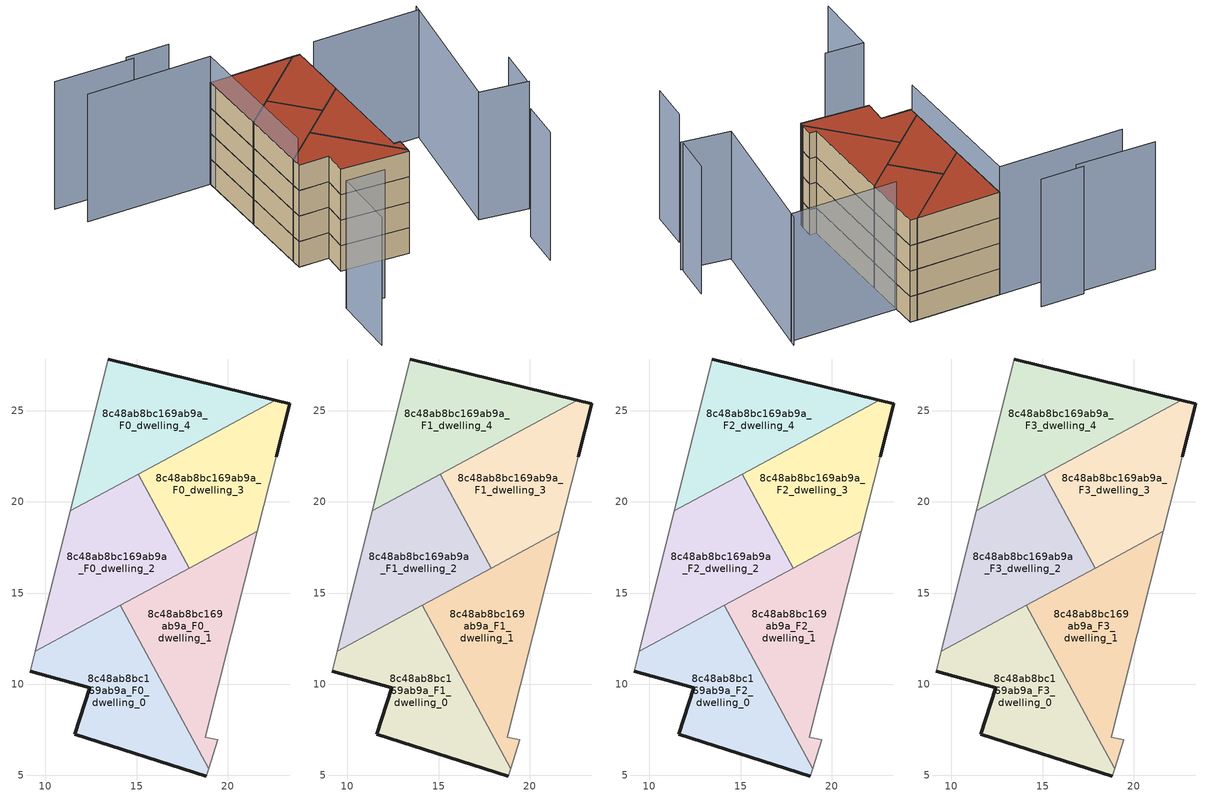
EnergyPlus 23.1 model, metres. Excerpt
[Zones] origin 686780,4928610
8c48ab8bc169ab9a_F0_dwelling_0
 floor ground (EU_floor_Construction): 18.84,4.96 18.96,5.36 14.12,14.33 9.45,11.81 9.18,10.7 12.43,9.8 11.62,7.26 z0
 wall outside (EU_wall_Construction): 18.84,4.96 11.62,7.26 12.43,9.8 9.18,10.7 z0:3
 wall to 8c48ab8bc169ab9a_F0_dwelling_1 (EU_wall_Construction): 14.12,14.33 18.96,5.36 z0:3
 wall adiabatic (EU_wall_Construction): 18.96,5.36 18.84,4.96 / 9.18,10.7 9.45,11.81 z0:3
 wall to 8c48ab8bc169ab9a_F0_dwelling_2 (EU_wall_Construction): 9.45,11.81 14.12,14.33 z0:3
8c48ab8bc169ab9a_F0_dwelling_1
 floor ground (EU_floor_Construction): 18.96,5.36 19.45,6.94 18.77,7.1 21.63,18.38 14.12,14.33 z0
 wall adiabatic (EU_wall_Construction): 21.63,18.38 18.77,7.1 19.45,6.94 18.96,5.36 z0:3
 wall to 8c48ab8bc169ab9a_F0_dwelling_3 (EU_wall_Construction): 17.88,16.36 21.63,18.38 z0:3
 wall to 8c48ab8bc169ab9a_F0_dwelling_2 (EU_wall_Construction): 14.12,14.33 17.88,16.36 z0:3
8c48ab8bc169ab9a_F0_dwelling_2
 floor ground (EU_floor_Construction): 17.88,16.36 15.09,21.52 11.37,19.51 9.45,11.81 z0
 wall to 8c48ab8bc169ab9a_F0_dwelling_3 (EU_wall_Construction): 15.09,21.52 17.88,16.36 z0:3
 wall adiabatic (EU_wall_Construction): 9.45,11.81 11.37,19.51 z0:3
 wall to 8c48ab8bc169ab9a_F0_dwelling_4 (EU_wall_Construction): 11.37,19.51 15.09,21.52 z0:3
8c48ab8bc169ab9a_F0_dwelling_3
 floor ground (EU_floor_Construction): 21.63,18.38 22.67,22.47 23.4,25.39 22.62,25.58 15.09,21.52 17.88,16.36 z0
 wall outside (EU_wall_Construction): 22.62,25.58 23.4,25.39 22.67,22.47 z0:3
 wall adiabatic (EU_wall_Construction): 22.67,22.47 21.63,18.38 z0:3
 wall to 8c48ab8bc169ab9a_F0_dwelling_4 (EU_wall_Construction): 15.09,21.52 22.62,25.58 z0:3
8c48ab8bc169ab9a_F0_dwelling_4
 floor ground (EU_floor_Construction): 22.62,25.58 13.45,27.84 11.37,19.51 z0
 wall outside (EU_wall_Construction): 13.45,27.84 22.62,25.58 z0:3
 wall adiabatic (EU_wall_Construction): 11.37,19.51 13.45,27.84 z0:3
8c48ab8bc169ab9a_F1_dwelling_0
 floor to 8c48ab8bc169ab9a_F0_dwelling_0 (EU_floor_Construction): 18.84,4.96 18.96,5.36 14.12,14.33 9.45,11.81 9.18,10.7 12.43,9.8 11.62,7.26 z3
 wall outside (EU_wall_Construction): 18.84,4.96 11.62,7.26 12.43,9.8 9.18,10.7 z3:6
 wall to 8c48ab8bc169ab9a_F1_dwelling_1 (EU_wall_Construction): 14.12,14.33 18.96,5.36 z3:6
 wall adiabatic (EU_wall_Construction): 18.96,5.36 18.84,4.96 / 9.18,10.7 9.45,11.81 z3:6
 wall to 8c48ab8bc169ab9a_F1_dwelling_2 (EU_wall_Construction): 9.45,11.81 14.12,14.33 z3:6
8c48ab8bc169ab9a_F1_dwelling_1
 floor to 8c48ab8bc169ab9a_F0_dwelling_1 (EU_floor_Construction): 18.96,5.36 19.45,6.94 18.77,7.1 21.63,18.38 14.12,14.33 z3
 wall adiabatic (EU_wall_Construction): 21.63,18.38 18.77,7.1 19.45,6.94 18.96,5.36 z3:6
 wall to 8c48ab8bc169ab9a_F1_dwelling_3 (EU_wall_Construction): 17.88,16.36 21.63,18.38 z3:6
 wall to 8c48ab8bc169ab9a_F1_dwelling_2 (EU_wall_Construction): 14.12,14.33 17.88,16.36 z3:6
8c48ab8bc169ab9a_F1_dwelling_2
 floor to 8c48ab8bc169ab9a_F0_dwelling_2 (EU_floor_Construction): 17.88,16.36 15.09,21.52 11.37,19.51 9.45,11.81 z3
 wall to 8c48ab8bc169ab9a_F1_dwelling_3 (EU_wall_Construction): 15.09,21.52 17.88,16.36 z3:6
 wall adiabatic (EU_wall_Construction): 9.45,11.81 11.37,19.51 z3:6
 wall to 8c48ab8bc169ab9a_F1_dwelling_4 (EU_wall_Construction): 11.37,19.51 15.09,21.52 z3:6
8c48ab8bc169ab9a_F1_dwelling_3
 floor to 8c48ab8bc169ab9a_F0_dwelling_3 (EU_floor_Construction): 21.63,18.38 22.67,22.47 23.4,25.39 22.62,25.58 15.09,21.52 17.88,16.36 z3
 wall outside (EU_wall_Construction): 22.62,25.58 23.4,25.39 22.67,22.47 z3:6
 wall adiabatic (EU_wall_Construction): 22.67,22.47 21.63,18.38 z3:6
 wall to 8c48ab8bc169ab9a_F1_dwelling_4 (EU_wall_Construction): 15.09,21.52 22.62,25.58 z3:6
8c48ab8bc169ab9a_F1_dwelling_4
 floor to 8c48ab8bc169ab9a_F0_dwelling_4 (EU_floor_Construction): 22.62,25.58 13.45,27.84 11.37,19.51 z3
 wall outside (EU_wall_Construction): 13.45,27.84 22.62,25.58 z3:6
 wall adiabatic (EU_wall_Construction): 11.37,19.51 13.45,27.84 z3:6
8c48ab8bc169ab9a_F2_dwelling_0
 floor to 8c48ab8bc169ab9a_F1_dwelling_0 (EU_floor_Construction): 18.84,4.96 18.96,5.36 14.12,14.33 9.45,11.81 9.18,10.7 12.43,9.8 11.62,7.26 z6
 wall outside (EU_wall_Construction): 18.84,4.96 11.62,7.26 12.43,9.8 9.18,10.7 z6:9
 wall to 8c48ab8bc169ab9a_F2_dwelling_1 (EU_wall_Construction): 14.12,14.33 18.96,5.36 z6:9
 wall adiabatic (EU_wall_Construction): 18.96,5.36 18.84,4.96 / 9.18,10.7 9.45,11.81 z6:9
 wall to 8c48ab8bc169ab9a_F2_dwelling_2 (EU_wall_Construction): 9.45,11.81 14.12,14.33 z6:9
8c48ab8bc169ab9a_F2_dwelling_1
 floor to 8c48ab8bc169ab9a_F1_dwelling_1 (EU_floor_Construction): 18.96,5.36 19.45,6.94 18.77,7.1 21.63,18.38 14.12,14.33 z6
 wall adiabatic (EU_wall_Construction): 21.63,18.38 18.77,7.1 19.45,6.94 18.96,5.36 z6:9
 wall to 8c48ab8bc169ab9a_F2_dwelling_3 (EU_wall_Construction): 17.88,16.36 21.63,18.38 z6:9
 wall to 8c48ab8bc169ab9a_F2_dwelling_2 (EU_wall_Construction): 14.12,14.33 17.88,16.36 z6:9
8c48ab8bc169ab9a_F2_dwelling_2
 floor to 8c48ab8bc169ab9a_F1_dwelling_2 (EU_floor_Construction): 17.88,16.36 15.09,21.52 11.37,19.51 9.45,11.81 z6
 wall to 8c48ab8bc169ab9a_F2_dwelling_3 (EU_wall_Construction): 15.09,21.52 17.88,16.36 z6:9
 wall adiabatic (EU_wall_Construction): 9.45,11.81 11.37,19.51 z6:9
 wall to 8c48ab8bc169ab9a_F2_dwelling_4 (EU_wall_Construction): 11.37,19.51 15.09,21.52 z6:9
8c48ab8bc169ab9a_F2_dwelling_3
 floor to 8c48ab8bc169ab9a_F1_dwelling_3 (EU_floor_Construction): 21.63,18.38 22.67,22.47 23.4,25.39 22.62,25.58 15.09,21.52 17.88,16.36 z6
 wall outside (EU_wall_Construction): 22.62,25.58 23.4,25.39 22.67,22.47 z6:9
 wall adiabatic (EU_wall_Construction): 22.67,22.47 21.63,18.38 z6:9
 wall to 8c48ab8bc169ab9a_F2_dwelling_4 (EU_wall_Construction): 15.09,21.52 22.62,25.58 z6:9
8c48ab8bc169ab9a_F2_dwelling_4
 floor to 8c48ab8bc169ab9a_F1_dwelling_4 (EU_floor_Construction): 22.62,25.58 13.45,27.84 11.37,19.51 z6
 wall outside (EU_wall_Construction): 13.45,27.84 22.62,25.58 z6:9
 wall adiabatic (EU_wall_Construction): 11.37,19.51 13.45,27.84 z6:9
8c48ab8bc169ab9a_F3_dwelling_0
 floor to 8c48ab8bc169ab9a_F2_dwelling_0 (EU_floor_Construction): 18.84,4.96 18.96,5.36 14.12,14.33 9.45,11.81 9.18,10.7 12.43,9.8 11.62,7.26 z9
 wall outside (EU_wall_Construction): 18.84,4.96 11.62,7.26 12.43,9.8 9.18,10.7 z9:12
 wall to 8c48ab8bc169ab9a_F3_dwelling_1 (EU_wall_Construction): 14.12,14.33 18.96,5.36 z9:12
 wall adiabatic (EU_wall_Construction): 18.96,5.36 18.84,4.96 / 9.18,10.7 9.45,11.81 z9:12
 wall to 8c48ab8bc169ab9a_F3_dwelling_2 (EU_wall_Construction): 9.45,11.81 14.12,14.33 z9:12
 roof outside (EU_roof_Construction): 14.12,14.33 18.96,5.36 18.84,4.96 11.62,7.26 12.43,9.8 9.18,10.7 9.45,11.81 z12
8c48ab8bc169ab9a_F3_dwelling_1
 floor to 8c48ab8bc169ab9a_F2_dwelling_1 (EU_floor_Construction): 18.96,5.36 19.45,6.94 18.77,7.1 21.63,18.38 14.12,14.33 z9
 wall adiabatic (EU_wall_Construction): 21.63,18.38 18.77,7.1 19.45,6.94 18.96,5.36 z9:12
 wall to 8c48ab8bc169ab9a_F3_dwelling_3 (EU_wall_Construction): 17.88,16.36 21.63,18.38 z9:12
 wall to 8c48ab8bc169ab9a_F3_dwelling_2 (EU_wall_Construction): 14.12,14.33 17.88,16.36 z9:12
 roof outside (EU_roof_Construction): 21.63,18.38 18.77,7.1 19.45,6.94 18.96,5.36 14.12,14.33 z12
8c48ab8bc169ab9a_F3_dwelling_2
 floor to 8c48ab8bc169ab9a_F2_dwelling_2 (EU_floor_Construction): 17.88,16.36 15.09,21.52 11.37,19.51 9.45,11.81 z9
 wall to 8c48ab8bc169ab9a_F3_dwelling_3 (EU_wall_Construction): 15.09,21.52 17.88,16.36 z9:12
 wall adiabatic (EU_wall_Construction): 9.45,11.81 11.37,19.51 z9:12
 wall to 8c48ab8bc169ab9a_F3_dwelling_4 (EU_wall_Construction): 11.37,19.51 15.09,21.52 z9:12
 roof outside (EU_roof_Construction): 15.09,21.52 17.88,16.36 9.45,11.81 11.37,19.51 z12
8c48ab8bc169ab9a_F3_dwelling_3
 floor to 8c48ab8bc169ab9a_F2_dwelling_3 (EU_floor_Construction): 21.63,18.38 22.67,22.47 23.4,25.39 22.62,25.58 15.09,21.52 17.88,16.36 z9
 wall outside (EU_wall_Construction): 22.62,25.58 23.4,25.39 22.67,22.47 z9:12
 wall adiabatic (EU_wall_Construction): 22.67,22.47 21.63,18.38 z9:12
 wall to 8c48ab8bc169ab9a_F3_dwelling_4 (EU_wall_Construction): 15.09,21.52 22.62,25.58 z9:12
 roof outside (EU_roof_Construction): 23.4,25.39 22.67,22.47 21.63,18.38 17.88,16.36 15.09,21.52 22.62,25.58 z12
8c48ab8bc169ab9a_F3_dwelling_4
 floor to 8c48ab8bc169ab9a_F2_dwelling_4 (EU_floor_Construction): 22.62,25.58 13.45,27.84 11.37,19.51 z9
 wall outside (EU_wall_Construction): 13.45,27.84 22.62,25.58 z9:12
 wall adiabatic (EU_wall_Construction): 11.37,19.51 13.45,27.84 z9:12
 roof outside (EU_roof_Construction): 22.62,25.58 11.37,19.51 13.45,27.84 z12
shading: -0.16,31.23 13.45,27.84 / 13.45,27.84 9.25,10.99 / 12.04,32.31 7.31,33.51 / 7.7,32.85 -0.88,35.2 / 28.06,-5.6 29.66,-1.14 / 5.16,-5.34 7.29,1.98 / 7.29,1.98 11.44,0.77 / 22.73,22.72 34.34,19.77 / 33.02,2.95 34.69,7.24 / 33.09,2.62 28.09,4.69 / 28.09,4.69 34.61,20.43 z0:15
[Building]
EU S2 Campaign: North Axis=0; Terrain=City; Solar Distribution=FullExterior
[Site:Location]
Bologna: Latitude=44.5; Longitude=11.25; Time Zone=1; Elevation=37
[SizingPeriod:WeatherFileDays]
AnnualSizingPeriod: Begin Month=1; Begin Day of Month=1; End Month=12; End Day of Month=31; Day of Week for Start Day=Monday; Use Weather File Daylight Saving Period=No; Use Weather File Rain and Snow Indicators=No
[MATERIAL]
EU_InternalMass_Material: Roughness=MediumRough; Thickness=0.1; Conductivity=1; Density=1800; Specific Heat=900; Thermal Absorptance=0.9; Solar Absorptance=0.7; Visible Absorptance=0.7
[MATERIAL:NOMASS] Roughness=MediumRough; Thermal Absorptance=0.9; Solar Absorptance=0.7; Visible Absorptance=0.7
Name | Thermal Resistance
EU_wall_NoMass | 0.781309
EU_roof_NoMass | 0.418499
EU_floor_NoMass | 0.563442
[CONSTRUCTION]
EU_wall_Construction: EU_wall_NoMass
EU_roof_Construction: EU_roof_NoMass
EU_floor_Construction: EU_floor_NoMass
EU_InternalMass_Construction: EU_InternalMass_Material
[ZONE] Type=1; Multiplier=1; Ceiling Height=autocalculate; Floor Area=autocalculate; Part of Total Floor Area=Yes
Name | Volume
8c48ab8bc169ab9a_F0_dwelling_0; 8c48ab8bc169ab9a_F1_dwelling_0; 8c48ab8bc169ab9a_F2_dwelling_0; 8c48ab8bc169ab9a_F3_dwelling_0 | 121.568
8c48ab8bc169ab9a_F0_dwelling_1; 8c48ab8bc169ab9a_F1_dwelling_1; 8c48ab8bc169ab9a_F2_dwelling_1; 8c48ab8bc169ab9a_F3_dwelling_1; 8c48ab8bc169ab9a_F0_dwelling_4; 8c48ab8bc169ab9a_F1_dwelling_4; 8c48ab8bc169ab9a_F2_dwelling_4; 8c48ab8bc169ab9a_F3_dwelling_4 | 121.553
8c48ab8bc169ab9a_F0_dwelling_2; 8c48ab8bc169ab9a_F1_dwelling_2; 8c48ab8bc169ab9a_F2_dwelling_2; 8c48ab8bc169ab9a_F3_dwelling_2 | 121.549
8c48ab8bc169ab9a_F0_dwelling_3; 8c48ab8bc169ab9a_F1_dwelling_3; 8c48ab8bc169ab9a_F2_dwelling_3; 8c48ab8bc169ab9a_F3_dwelling_3 | 121.538
[INTERNALMASS] Construction=EU_InternalMass_Construction
Name | Zone or ZoneList | Surface Area
8c48ab8bc169ab9a_F0_dwelling_0_EU_InternalMass | 8c48ab8bc169ab9a_F0_dwelling_0 | 40.5224
8c48ab8bc169ab9a_F0_dwelling_1_EU_InternalMass | 8c48ab8bc169ab9a_F0_dwelling_1 | 40.5218
8c48ab8bc169ab9a_F0_dwelling_2_EU_InternalMass | 8c48ab8bc169ab9a_F0_dwelling_2 | 40.5162
8c48ab8bc169ab9a_F0_dwelling_3_EU_InternalMass | 8c48ab8bc169ab9a_F0_dwelling_3 | 40.5133
8c48ab8bc169ab9a_F0_dwelling_4_EU_InternalMass | 8c48ab8bc169ab9a_F0_dwelling_4 | 40.5182
8c48ab8bc169ab9a_F1_dwelling_0_EU_InternalMass | 8c48ab8bc169ab9a_F1_dwelling_0 | 40.5224
8c48ab8bc169ab9a_F1_dwelling_1_EU_InternalMass | 8c48ab8bc169ab9a_F1_dwelling_1 | 40.5218
8c48ab8bc169ab9a_F1_dwelling_2_EU_InternalMass | 8c48ab8bc169ab9a_F1_dwelling_2 | 40.5162
8c48ab8bc169ab9a_F1_dwelling_3_EU_InternalMass | 8c48ab8bc169ab9a_F1_dwelling_3 | 40.5133
8c48ab8bc169ab9a_F1_dwelling_4_EU_InternalMass | 8c48ab8bc169ab9a_F1_dwelling_4 | 40.5182
8c48ab8bc169ab9a_F2_dwelling_0_EU_InternalMass | 8c48ab8bc169ab9a_F2_dwelling_0 | 40.5224
8c48ab8bc169ab9a_F2_dwelling_1_EU_InternalMass | 8c48ab8bc169ab9a_F2_dwelling_1 | 40.5218
8c48ab8bc169ab9a_F2_dwelling_2_EU_InternalMass | 8c48ab8bc169ab9a_F2_dwelling_2 | 40.5162
8c48ab8bc169ab9a_F2_dwelling_3_EU_InternalMass | 8c48ab8bc169ab9a_F2_dwelling_3 | 40.5133
8c48ab8bc169ab9a_F2_dwelling_4_EU_InternalMass | 8c48ab8bc169ab9a_F2_dwelling_4 | 40.5182
8c48ab8bc169ab9a_F3_dwelling_0_EU_InternalMass | 8c48ab8bc169ab9a_F3_dwelling_0 | 40.5224
8c48ab8bc169ab9a_F3_dwelling_1_EU_InternalMass | 8c48ab8bc169ab9a_F3_dwelling_1 | 40.5218
8c48ab8bc169ab9a_F3_dwelling_2_EU_InternalMass | 8c48ab8bc169ab9a_F3_dwelling_2 | 40.5162
8c48ab8bc169ab9a_F3_dwelling_3_EU_InternalMass | 8c48ab8bc169ab9a_F3_dwelling_3 | 40.5133
8c48ab8bc169ab9a_F3_dwelling_4_EU_InternalMass | 8c48ab8bc169ab9a_F3_dwelling_4 | 40.5182
[OTHEREQUIPMENT] Fuel Type=Electricity; Design Level Calculation Method=Watts/Area; Power per Zone Floor Area=1; Fraction Latent=0; Fraction Radiant=0; Fraction Lost=0; Carbon Dioxide Generation Rate=0; EndUse Subcategory=EU_Step8_InternalGains
Name | Zone or ZoneList or Space or SpaceList | Schedule
EU_Step8_InternalGain_8c48ab8bc169ab9a_F0_dwelling_0_f000 | 8c48ab8bc169ab9a_F0_dwelling_0 | EU_Step8_GainSchedule_8c48ab8bc169ab9a_F0_dwelling_0_f000
EU_Step8_InternalGain_8c48ab8bc169ab9a_F0_dwelling_1_f000 | 8c48ab8bc169ab9a_F0_dwelling_1 | EU_Step8_GainSchedule_8c48ab8bc169ab9a_F0_dwelling_1_f000
EU_Step8_InternalGain_8c48ab8bc169ab9a_F0_dwelling_2_f000 | 8c48ab8bc169ab9a_F0_dwelling_2 | EU_Step8_GainSchedule_8c48ab8bc169ab9a_F0_dwelling_2_f000
EU_Step8_InternalGain_8c48ab8bc169ab9a_F0_dwelling_3_f000 | 8c48ab8bc169ab9a_F0_dwelling_3 | EU_Step8_GainSchedule_8c48ab8bc169ab9a_F0_dwelling_3_f000
EU_Step8_InternalGain_8c48ab8bc169ab9a_F0_dwelling_4_f000 | 8c48ab8bc169ab9a_F0_dwelling_4 | EU_Step8_GainSchedule_8c48ab8bc169ab9a_F0_dwelling_4_f000
EU_Step8_InternalGain_8c48ab8bc169ab9a_F1_dwelling_0_f000 | 8c48ab8bc169ab9a_F1_dwelling_0 | EU_Step8_GainSchedule_8c48ab8bc169ab9a_F1_dwelling_0_f000
EU_Step8_InternalGain_8c48ab8bc169ab9a_F1_dwelling_1_f000 | 8c48ab8bc169ab9a_F1_dwelling_1 | EU_Step8_GainSchedule_8c48ab8bc169ab9a_F1_dwelling_1_f000
EU_Step8_InternalGain_8c48ab8bc169ab9a_F1_dwelling_2_f000 | 8c48ab8bc169ab9a_F1_dwelling_2 | EU_Step8_GainSchedule_8c48ab8bc169ab9a_F1_dwelling_2_f000
EU_Step8_InternalGain_8c48ab8bc169ab9a_F1_dwelling_3_f000 | 8c48ab8bc169ab9a_F1_dwelling_3 | EU_Step8_GainSchedule_8c48ab8bc169ab9a_F1_dwelling_3_f000
EU_Step8_InternalGain_8c48ab8bc169ab9a_F1_dwelling_4_f000 | 8c48ab8bc169ab9a_F1_dwelling_4 | EU_Step8_GainSchedule_8c48ab8bc169ab9a_F1_dwelling_4_f000
EU_Step8_InternalGain_8c48ab8bc169ab9a_F2_dwelling_0_f000 | 8c48ab8bc169ab9a_F2_dwelling_0 | EU_Step8_GainSchedule_8c48ab8bc169ab9a_F2_dwelling_0_f000
EU_Step8_InternalGain_8c48ab8bc169ab9a_F2_dwelling_1_f000 | 8c48ab8bc169ab9a_F2_dwelling_1 | EU_Step8_GainSchedule_8c48ab8bc169ab9a_F2_dwelling_1_f000
EU_Step8_InternalGain_8c48ab8bc169ab9a_F2_dwelling_2_f000 | 8c48ab8bc169ab9a_F2_dwelling_2 | EU_Step8_GainSchedule_8c48ab8bc169ab9a_F2_dwelling_2_f000
EU_Step8_InternalGain_8c48ab8bc169ab9a_F2_dwelling_3_f000 | 8c48ab8bc169ab9a_F2_dwelling_3 | EU_Step8_GainSchedule_8c48ab8bc169ab9a_F2_dwelling_3_f000
EU_Step8_InternalGain_8c48ab8bc169ab9a_F2_dwelling_4_f000 | 8c48ab8bc169ab9a_F2_dwelling_4 | EU_Step8_GainSchedule_8c48ab8bc169ab9a_F2_dwelling_4_f000
EU_Step8_InternalGain_8c48ab8bc169ab9a_F3_dwelling_0_f000 | 8c48ab8bc169ab9a_F3_dwelling_0 | EU_Step8_GainSchedule_8c48ab8bc169ab9a_F3_dwelling_0_f000
EU_Step8_InternalGain_8c48ab8bc169ab9a_F3_dwelling_1_f000 | 8c48ab8bc169ab9a_F3_dwelling_1 | EU_Step8_GainSchedule_8c48ab8bc169ab9a_F3_dwelling_1_f000
EU_Step8_InternalGain_8c48ab8bc169ab9a_F3_dwelling_2_f000 | 8c48ab8bc169ab9a_F3_dwelling_2 | EU_Step8_GainSchedule_8c48ab8bc169ab9a_F3_dwelling_2_f000
EU_Step8_InternalGain_8c48ab8bc169ab9a_F3_dwelling_3_f000 | 8c48ab8bc169ab9a_F3_dwelling_3 | EU_Step8_GainSchedule_8c48ab8bc169ab9a_F3_dwelling_3_f000
EU_Step8_InternalGain_8c48ab8bc169ab9a_F3_dwelling_4_f000 | 8c48ab8bc169ab9a_F3_dwelling_4 | EU_Step8_GainSchedule_8c48ab8bc169ab9a_F3_dwelling_4_f000
[ZONEVENTILATION:DESIGNFLOWRATE] Schedule=EU_AlwaysOn; Design Flow Rate Calculation Method=AirChanges/Hour; Air Changes per Hour=0.692607; Ventilation Type=Natural; Fan Pressure Rise=0; Fan Total Efficiency=1; Constant Term Coefficient=1; Temperature Term Coefficient=0; Velocity Term Coefficient=0; Velocity Squared Term Coefficient=0; Minimum Indoor Temperature=-100; Maximum Indoor Temperature=100; Delta Temperature=-100; Minimum Outdoor Temperature=-100; Maximum Outdoor Temperature=100; Maximum Wind Speed=40
Name | Zone or ZoneList or Space or SpaceList
EU_ConstantAir_8c48ab8bc169ab9a_F0_dwelling_0 | 8c48ab8bc169ab9a_F0_dwelling_0
EU_ConstantAir_8c48ab8bc169ab9a_F0_dwelling_1 | 8c48ab8bc169ab9a_F0_dwelling_1
EU_ConstantAir_8c48ab8bc169ab9a_F0_dwelling_2 | 8c48ab8bc169ab9a_F0_dwelling_2
EU_ConstantAir_8c48ab8bc169ab9a_F0_dwelling_3 | 8c48ab8bc169ab9a_F0_dwelling_3
EU_ConstantAir_8c48ab8bc169ab9a_F0_dwelling_4 | 8c48ab8bc169ab9a_F0_dwelling_4
EU_ConstantAir_8c48ab8bc169ab9a_F1_dwelling_0 | 8c48ab8bc169ab9a_F1_dwelling_0
EU_ConstantAir_8c48ab8bc169ab9a_F1_dwelling_1 | 8c48ab8bc169ab9a_F1_dwelling_1
EU_ConstantAir_8c48ab8bc169ab9a_F1_dwelling_2 | 8c48ab8bc169ab9a_F1_dwelling_2
EU_ConstantAir_8c48ab8bc169ab9a_F1_dwelling_3 | 8c48ab8bc169ab9a_F1_dwelling_3
EU_ConstantAir_8c48ab8bc169ab9a_F1_dwelling_4 | 8c48ab8bc169ab9a_F1_dwelling_4
EU_ConstantAir_8c48ab8bc169ab9a_F2_dwelling_0 | 8c48ab8bc169ab9a_F2_dwelling_0
EU_ConstantAir_8c48ab8bc169ab9a_F2_dwelling_1 | 8c48ab8bc169ab9a_F2_dwelling_1
EU_ConstantAir_8c48ab8bc169ab9a_F2_dwelling_2 | 8c48ab8bc169ab9a_F2_dwelling_2
EU_ConstantAir_8c48ab8bc169ab9a_F2_dwelling_3 | 8c48ab8bc169ab9a_F2_dwelling_3
EU_ConstantAir_8c48ab8bc169ab9a_F2_dwelling_4 | 8c48ab8bc169ab9a_F2_dwelling_4
EU_ConstantAir_8c48ab8bc169ab9a_F3_dwelling_0 | 8c48ab8bc169ab9a_F3_dwelling_0
EU_ConstantAir_8c48ab8bc169ab9a_F3_dwelling_1 | 8c48ab8bc169ab9a_F3_dwelling_1
EU_ConstantAir_8c48ab8bc169ab9a_F3_dwelling_2 | 8c48ab8bc169ab9a_F3_dwelling_2
EU_ConstantAir_8c48ab8bc169ab9a_F3_dwelling_3 | 8c48ab8bc169ab9a_F3_dwelling_3
EU_ConstantAir_8c48ab8bc169ab9a_F3_dwelling_4 | 8c48ab8bc169ab9a_F3_dwelling_4
[HVACTEMPLATE:THERMOSTAT] Constant Heating Setpoint=20; Constant Cooling Setpoint=50
EU_HeatOnly_8c48ab8bc169ab9a_F0_dwelling_0; EU_HeatOnly_8c48ab8bc169ab9a_F0_dwelling_1; EU_HeatOnly_8c48ab8bc169ab9a_F0_dwelling_2; EU_HeatOnly_8c48ab8bc169ab9a_F0_dwelling_3; EU_HeatOnly_8c48ab8bc169ab9a_F0_dwelling_4; EU_HeatOnly_8c48ab8bc169ab9a_F1_dwelling_0; EU_HeatOnly_8c48ab8bc169ab9a_F1_dwelling_1; EU_HeatOnly_8c48ab8bc169ab9a_F1_dwelling_2; EU_HeatOnly_8c48ab8bc169ab9a_F1_dwelling_3; EU_HeatOnly_8c48ab8bc169ab9a_F1_dwelling_4; EU_HeatOnly_8c48ab8bc169ab9a_F2_dwelling_0; EU_HeatOnly_8c48ab8bc169ab9a_F2_dwelling_1; EU_HeatOnly_8c48ab8bc169ab9a_F2_dwelling_2; EU_HeatOnly_8c48ab8bc169ab9a_F2_dwelling_3; EU_HeatOnly_8c48ab8bc169ab9a_F2_dwelling_4; EU_HeatOnly_8c48ab8bc169ab9a_F3_dwelling_0; EU_HeatOnly_8c48ab8bc169ab9a_F3_dwelling_1; EU_HeatOnly_8c48ab8bc169ab9a_F3_dwelling_2; EU_HeatOnly_8c48ab8bc169ab9a_F3_dwelling_3; EU_HeatOnly_8c48ab8bc169ab9a_F3_dwelling_4
[HVACTEMPLATE:ZONE:IDEALLOADSAIRSYSTEM] System Availability Schedule=EU_AlwaysOn; Maximum Heating Supply Air Temperature=50; Minimum Cooling Supply Air Temperature=13; Maximum Heating Supply Air Humidity Ratio=0.0156; Minimum Cooling Supply Air Humidity Ratio=0.0077; Heating Limit=NoLimit; Cooling Limit=NoLimit; Heating Availability Schedule=EU_AlwaysOn; Cooling Availability Schedule=EU_CoolingOff; Dehumidification Control Type=ConstantSensibleHeatRatio; Cooling Sensible Heat Ratio=0.7; Dehumidification Setpoint=60; Humidification Control Type=None; Humidification Setpoint=30; Outdoor Air Method=None; Outdoor Air Flow Rate per Person=0.00944; Outdoor Air Flow Rate per Zone Floor Area=0; Outdoor Air Flow Rate per Zone=0; Demand Controlled Ventilation Type=None; Outdoor Air Economizer Type=NoEconomizer; Heat Recovery Type=None; Sensible Heat Recovery Effectiveness=0.7; Latent Heat Recovery Effectiveness=0.65
Name | Template Thermostat
8c48ab8bc169ab9a_F0_dwelling_0 | EU_HeatOnly_8c48ab8bc169ab9a_F0_dwelling_0
8c48ab8bc169ab9a_F0_dwelling_1 | EU_HeatOnly_8c48ab8bc169ab9a_F0_dwelling_1
8c48ab8bc169ab9a_F0_dwelling_2 | EU_HeatOnly_8c48ab8bc169ab9a_F0_dwelling_2
8c48ab8bc169ab9a_F0_dwelling_3 | EU_HeatOnly_8c48ab8bc169ab9a_F0_dwelling_3
8c48ab8bc169ab9a_F0_dwelling_4 | EU_HeatOnly_8c48ab8bc169ab9a_F0_dwelling_4
8c48ab8bc169ab9a_F1_dwelling_0 | EU_HeatOnly_8c48ab8bc169ab9a_F1_dwelling_0
8c48ab8bc169ab9a_F1_dwelling_1 | EU_HeatOnly_8c48ab8bc169ab9a_F1_dwelling_1
8c48ab8bc169ab9a_F1_dwelling_2 | EU_HeatOnly_8c48ab8bc169ab9a_F1_dwelling_2
8c48ab8bc169ab9a_F1_dwelling_3 | EU_HeatOnly_8c48ab8bc169ab9a_F1_dwelling_3
8c48ab8bc169ab9a_F1_dwelling_4 | EU_HeatOnly_8c48ab8bc169ab9a_F1_dwelling_4
8c48ab8bc169ab9a_F2_dwelling_0 | EU_HeatOnly_8c48ab8bc169ab9a_F2_dwelling_0
8c48ab8bc169ab9a_F2_dwelling_1 | EU_HeatOnly_8c48ab8bc169ab9a_F2_dwelling_1
8c48ab8bc169ab9a_F2_dwelling_2 | EU_HeatOnly_8c48ab8bc169ab9a_F2_dwelling_2
8c48ab8bc169ab9a_F2_dwelling_3 | EU_HeatOnly_8c48ab8bc169ab9a_F2_dwelling_3
8c48ab8bc169ab9a_F2_dwelling_4 | EU_HeatOnly_8c48ab8bc169ab9a_F2_dwelling_4
8c48ab8bc169ab9a_F3_dwelling_0 | EU_HeatOnly_8c48ab8bc169ab9a_F3_dwelling_0
8c48ab8bc169ab9a_F3_dwelling_1 | EU_HeatOnly_8c48ab8bc169ab9a_F3_dwelling_1
8c48ab8bc169ab9a_F3_dwelling_2 | EU_HeatOnly_8c48ab8bc169ab9a_F3_dwelling_2
8c48ab8bc169ab9a_F3_dwelling_3 | EU_HeatOnly_8c48ab8bc169ab9a_F3_dwelling_3
8c48ab8bc169ab9a_F3_dwelling_4 | EU_HeatOnly_8c48ab8bc169ab9a_F3_dwelling_4
[SIZING:ZONE] Zone Cooling Design Supply Air Temperature Input Method=SupplyAirTemperature; Zone Cooling Design Supply Air Temperature=13; Zone Heating Design Supply Air Temperature Input Method=SupplyAirTemperature; Zone Heating Design Supply Air Temperature=50; Zone Cooling Design Supply Air Humidity Ratio=0.008; Zone Heating Design Supply Air Humidity Ratio=0.008; Cooling Design Air Flow Method=DesignDay; Cooling Design Air Flow Rate=0; Cooling Minimum Air Flow per Zone Floor Area=0.000762; Cooling Minimum Air Flow=0; Cooling Minimum Air Flow Fraction=0.2; Heating Design Air Flow Method=DesignDay; Heating Design Air Flow Rate=0; Heating Maximum Air Flow per Zone Floor Area=0.002032; Heating Maximum Air Flow=0.141576; Heating Maximum Air Flow Fraction=0.3; Account for Dedicated Outdoor Air System=No; Dedicated Outdoor Air System Control Strategy=NeutralSupplyAir; Dedicated Outdoor Air Low Setpoint Temperature for Design=autosize; Dedicated Outdoor Air High Setpoint Temperature for Design=autosize; Zone Load Sizing Method=Sensible Load Only No Latent Load; Zone Latent Cooling Design Supply Air Humidity Ratio Input Method=HumidityRatioDifference; Zone Cooling Design Supply Air Humidity Ratio Difference=0.005; Zone Latent Heating Design Supply Air Humidity Ratio Input Method=HumidityRatioDifference; Zone Humidification Design Supply Air Humidity Ratio Difference=0.005
8c48ab8bc169ab9a_F0_dwelling_0; 8c48ab8bc169ab9a_F0_dwelling_1; 8c48ab8bc169ab9a_F0_dwelling_2; 8c48ab8bc169ab9a_F0_dwelling_3; 8c48ab8bc169ab9a_F0_dwelling_4; 8c48ab8bc169ab9a_F1_dwelling_0; 8c48ab8bc169ab9a_F1_dwelling_1; 8c48ab8bc169ab9a_F1_dwelling_2; 8c48ab8bc169ab9a_F1_dwelling_3; 8c48ab8bc169ab9a_F1_dwelling_4; 8c48ab8bc169ab9a_F2_dwelling_0; 8c48ab8bc169ab9a_F2_dwelling_1; 8c48ab8bc169ab9a_F2_dwelling_2; 8c48ab8bc169ab9a_F2_dwelling_3; 8c48ab8bc169ab9a_F2_dwelling_4; 8c48ab8bc169ab9a_F3_dwelling_0; 8c48ab8bc169ab9a_F3_dwelling_1; 8c48ab8bc169ab9a_F3_dwelling_2; 8c48ab8bc169ab9a_F3_dwelling_3; 8c48ab8bc169ab9a_F3_dwelling_4
[SCHEDULE:CONSTANT]
Name | Hourly Value
EU_AlwaysOn | 1
EU_CoolingOff | 0
[SCHEDULE:FILE] Column Number=1; Rows to Skip at Top=0; Number of Hours of Data=8760; Column Separator=Comma; Interpolate to Timestep=No; Minutes per Item=60; Adjust Schedule for Daylight Savings=Yes
Name | File
EU_Step8_GainSchedule_8c48ab8bc169ab9a_F0_dwelling_0_f000 | ../../schedules/8c48ab8bc169ab9a/8c48ab8bc169ab9a_F0_dwelling_0_f000_gain.csv
EU_Step8_GainSchedule_8c48ab8bc169ab9a_F0_dwelling_1_f000 | ../../schedules/8c48ab8bc169ab9a/8c48ab8bc169ab9a_F0_dwelling_1_f000_gain.csv
EU_Step8_GainSchedule_8c48ab8bc169ab9a_F0_dwelling_2_f000 | ../../schedules/8c48ab8bc169ab9a/8c48ab8bc169ab9a_F0_dwelling_2_f000_gain.csv
EU_Step8_GainSchedule_8c48ab8bc169ab9a_F0_dwelling_3_f000 | ../../schedules/8c48ab8bc169ab9a/8c48ab8bc169ab9a_F0_dwelling_3_f000_gain.csv
EU_Step8_GainSchedule_8c48ab8bc169ab9a_F0_dwelling_4_f000 | ../../schedules/8c48ab8bc169ab9a/8c48ab8bc169ab9a_F0_dwelling_4_f000_gain.csv
EU_Step8_GainSchedule_8c48ab8bc169ab9a_F1_dwelling_0_f000 | ../../schedules/8c48ab8bc169ab9a/8c48ab8bc169ab9a_F1_dwelling_0_f000_gain.csv
EU_Step8_GainSchedule_8c48ab8bc169ab9a_F1_dwelling_1_f000 | ../../schedules/8c48ab8bc169ab9a/8c48ab8bc169ab9a_F1_dwelling_1_f000_gain.csv
EU_Step8_GainSchedule_8c48ab8bc169ab9a_F1_dwelling_2_f000 | ../../schedules/8c48ab8bc169ab9a/8c48ab8bc169ab9a_F1_dwelling_2_f000_gain.csv
EU_Step8_GainSchedule_8c48ab8bc169ab9a_F1_dwelling_3_f000 | ../../schedules/8c48ab8bc169ab9a/8c48ab8bc169ab9a_F1_dwelling_3_f000_gain.csv
EU_Step8_GainSchedule_8c48ab8bc169ab9a_F1_dwelling_4_f000 | ../../schedules/8c48ab8bc169ab9a/8c48ab8bc169ab9a_F1_dwelling_4_f000_gain.csv
EU_Step8_GainSchedule_8c48ab8bc169ab9a_F2_dwelling_0_f000 | ../../schedules/8c48ab8bc169ab9a/8c48ab8bc169ab9a_F2_dwelling_0_f000_gain.csv
EU_Step8_GainSchedule_8c48ab8bc169ab9a_F2_dwelling_1_f000 | ../../schedules/8c48ab8bc169ab9a/8c48ab8bc169ab9a_F2_dwelling_1_f000_gain.csv
EU_Step8_GainSchedule_8c48ab8bc169ab9a_F2_dwelling_2_f000 | ../../schedules/8c48ab8bc169ab9a/8c48ab8bc169ab9a_F2_dwelling_2_f000_gain.csv
EU_Step8_GainSchedule_8c48ab8bc169ab9a_F2_dwelling_3_f000 | ../../schedules/8c48ab8bc169ab9a/8c48ab8bc169ab9a_F2_dwelling_3_f000_gain.csv
EU_Step8_GainSchedule_8c48ab8bc169ab9a_F2_dwelling_4_f000 | ../../schedules/8c48ab8bc169ab9a/8c48ab8bc169ab9a_F2_dwelling_4_f000_gain.csv
EU_Step8_GainSchedule_8c48ab8bc169ab9a_F3_dwelling_0_f000 | ../../schedules/8c48ab8bc169ab9a/8c48ab8bc169ab9a_F3_dwelling_0_f000_gain.csv
EU_Step8_GainSchedule_8c48ab8bc169ab9a_F3_dwelling_1_f000 | ../../schedules/8c48ab8bc169ab9a/8c48ab8bc169ab9a_F3_dwelling_1_f000_gain.csv
EU_Step8_GainSchedule_8c48ab8bc169ab9a_F3_dwelling_2_f000 | ../../schedules/8c48ab8bc169ab9a/8c48ab8bc169ab9a_F3_dwelling_2_f000_gain.csv
EU_Step8_GainSchedule_8c48ab8bc169ab9a_F3_dwelling_3_f000 | ../../schedules/8c48ab8bc169ab9a/8c48ab8bc169ab9a_F3_dwelling_3_f000_gain.csv
EU_Step8_GainSchedule_8c48ab8bc169ab9a_F3_dwelling_4_f000 | ../../schedules/8c48ab8bc169ab9a/8c48ab8bc169ab9a_F3_dwelling_4_f000_gain.csv
